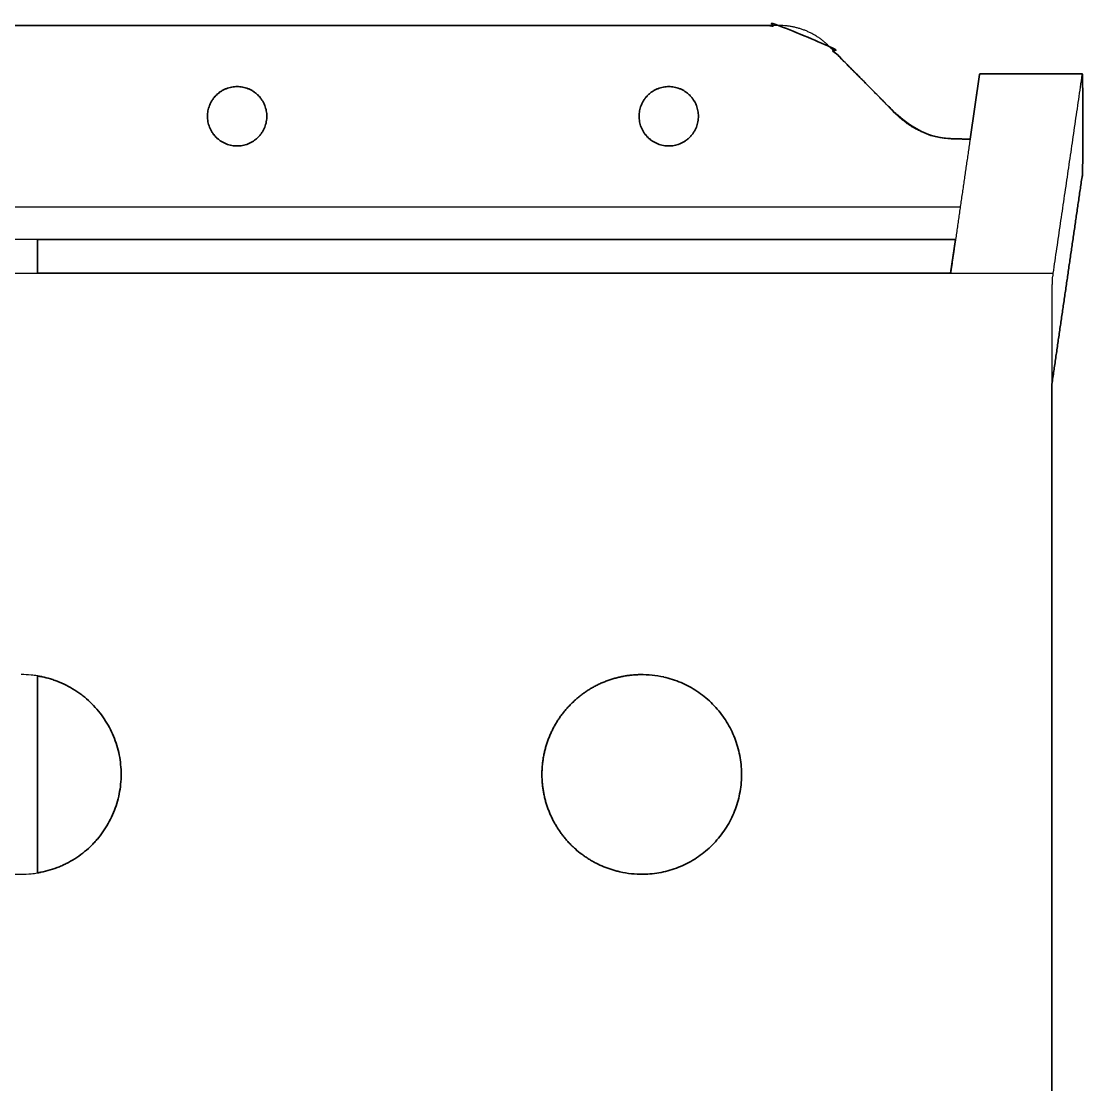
# Model space of a CAD drawing. Header units: millimetres. Extents: x 0 to 1859, y -873 to 750.
# Drawn here: x 407 to 603.8, y -676.4 to -479.4 of the extents above; entities that cross this region are included whole.
import ezdxf

# ---------------------------------------------------------------- set-up
doc = ezdxf.new("R2010")
doc.units = ezdxf.units.MM
doc.layers.add('Blocks', color=7, linetype='Continuous')
doc.layers.add('Blocks$Inner', color=7, linetype='Continuous', lineweight=25, true_color=0x007f00)
doc.layers.add('Blocks$Outline', color=7, linetype='Continuous', lineweight=35, true_color=0xff3f3f)

# ---------------------------------------------------------------- blocks, each defined once
blk = doc.blocks.new('Balcony Barstool Top')
at = {"layer": 'Blocks$Inner'}
blk.add_line((438.78, 82.02), (438.77, 82.03), dxfattribs=at)
for points, degree in [([(460.21, 202.73), (319.71, 202.73), (179.21, 202.73)], 2), ([(481.97, 186.21), (475.71, 192.54), (469.45, 198.87)], 2), ([(497.3, 193.64), (496.43, 187.65), (495.56, 181.66)], 2), ([(497.36, 193.78), (497.34, 193.78), (497.32, 193.7), (497.3, 193.64)], 3), ([(516.36, 193.78), (506.84, 193.78), (497.36, 193.78)], 2), ([(516.3, 193.64), (513.63, 175.24), (510.91, 156.85)], 2), ([(516.36, 193.78), (516.34, 193.77), (516.32, 193.69), (516.3, 193.64)], 3), ([(516.38, 193.73), (516.37, 193.78), (516.36, 193.78)], 2), ([(516.44, 184.62), (516.44, 186.5), (516.44, 190.77), (516.42, 192.46)], 3), ([(516.43, 176.66), (516.44, 178.49), (516.44, 182.74), (516.44, 184.62)], 3), ([(495.56, 181.66), (494.09, 181.71), (492.64, 181.76)], 2), ([(495.56, 181.66), (494.21, 172.39), (492.87, 163.11)], 2), ([(510.69, 136.01), (513.5, 155.35), (516.31, 174.68)], 2), ([(493.74, 169.11), (319.71, 169.11), (145.69, 169.11)], 2), ([(322.73, 163.11), (319.72, 163.11), (316.71, 163.11)], 2), ([(322.71, 163.11), (322.71, 159.99), (322.71, 156.85)], 2), ([(492.88, 163.11), (407.8, 163.11), (322.73, 163.11)], 2), ([(492.87, 163.11), (492.41, 159.98), (491.96, 156.85)], 2), ([(316.72, 156.85), (318.72, 156.85), (320.72, 156.85), (322.71, 156.85)], 3), ([(510.9, 156.85), (510.9, 156.67), (510.9, 156.48)], 2), ([(322.71, 82.23), (322.71, 63.98), (322.71, 45.72)], 2), ([(316.72, 45.72), (317.71, 45.56), (318.7, 45.48), (319.7, 45.48)], 3)]:
    blk.add_open_spline(points, degree=degree, dxfattribs=at)
for points, weights in [([(469.45, 198.87), (465.64, 202.73), (460.21, 202.73)], [1, 0.922783803362, 1]), ([(492.64, 181.76), (486.38, 181.76), (481.97, 186.21)], [1, 0.922783803363, 1])]:
    blk.add_rational_spline(points, weights, degree=2, dxfattribs=at)
for points, knots in [([(516.42, 192.46), (516.41, 193), (516.4, 193.33), (516.39, 193.63), (516.38, 193.69), (516.38, 193.73)], [23.51103, 23.51103, 23.51103, 23.51103, 25.538079, 25.538079, 26.637281, 26.637281, 26.637281, 26.637281]), ([(516.31, 174.68), (516.33, 174.74), (516.36, 174.82), (516.38, 175.06), (516.39, 175.19), (516.41, 175.7), (516.42, 176.09), (516.43, 176.66)], [0, 0, 0, 0, 3.235786, 3.235786, 5.076267, 5.076267, 7.103315, 7.103315, 7.103315, 7.103315]), ([(322.71, 156.85), (339.87, 156.85), (357.03, 156.85), (392.35, 156.85), (410.51, 156.85), (446.82, 156.85), (464.96, 156.85), (483.77, 156.85), (484.41, 156.85), (485.69, 156.85), (486.32, 156.85), (487.6, 156.85), (488.24, 156.85), (489.91, 156.85), (490.94, 156.85), (491.97, 156.85)], [194.314607, 194.314607, 194.314607, 194.314607, 245.817754, 245.817754, 300.328046, 300.328046, 354.838338, 354.838338, 356.761707, 356.761707, 358.685076, 358.685076, 360.608445, 360.608445, 363.694078, 363.694078, 363.694078, 363.694078]), ([(491.97, 156.85), (493.39, 156.85), (494.8, 156.85), (498.67, 156.85), (501.11, 156.85), (506.01, 156.85), (508.46, 156.85), (510.9, 156.85)], [363.694078, 363.694078, 363.694078, 363.694078, 367.943939, 367.943939, 375.279432, 375.279432, 382.614925, 382.614925, 382.614925, 382.614925]), ([(510.9, 156.48), (510.78, 156.02), (510.78, 155.96), (510.77, 155.78), (510.77, 155.66), (510.76, 155.36), (510.76, 155.19), (510.75, 154.78), (510.74, 154.55), (510.74, 154.03), (510.73, 153.75), (510.73, 153.13), (510.72, 152.8), (510.72, 152.1), (510.72, 151.73), (510.71, 150.95), (510.71, 150.54), (510.7, 149.69), (510.7, 149.26), (510.7, 148.36), (510.7, 147.9), (510.7, 146.97), (510.69, 146.49), (510.69, 145.54), (510.69, 145.05), (510.69, 143.47), (510.69, 142.65), (510.69, 140.73), (510.69, 139.78), (510.69, 136.9), (510.69, 134.98), (510.69, 129.23), (510.69, 125.39), (510.69, 117.72), (510.69, 113.88), (510.69, 106.21), (510.69, 102.38), (510.69, 94.7), (510.69, 90.87), (510.69, 83.2), (510.69, 79.36), (510.69, 71.69), (510.69, 67.85), (510.69, 60.18), (510.69, 56.34), (510.69, 48.67), (510.69, 44.84), (510.69, 37.17), (510.69, 33.33), (510.69, 25.66), (510.69, 21.82), (510.69, 14.15), (510.69, 10.31), (510.69, 2.64), (510.69, -1.19), (510.69, -8.87), (510.69, -12.7), (510.69, -20.37), (510.69, -24.21), (510.69, -31.88), (510.69, -35.72), (510.69, -43.39), (510.69, -47.23), (510.69, -54.9), (510.69, -58.73), (510.69, -66.4), (510.69, -70.24), (510.69, -77.91), (510.69, -81.75), (510.69, -89.42), (510.69, -93.26), (510.69, -100.93), (510.69, -104.76), (510.69, -112.44), (510.69, -116.27), (510.69, -123.94), (510.69, -127.78), (510.69, -132.03), (510.69, -132.58), (510.69, -133.54), (510.7, -134.01), (510.7, -134.94), (510.7, -135.4), (510.7, -136.3), (510.7, -136.74), (510.71, -137.58), (510.71, -137.99), (510.72, -138.77), (510.72, -139.14), (510.72, -139.85), (510.73, -140.18), (510.73, -140.79), (510.74, -141.07), (510.74, -141.59), (510.75, -141.82), (510.76, -142.23), (510.76, -142.41), (510.77, -142.71), (510.77, -142.82), (510.78, -143), (510.78, -143.06), (510.9, -143.9)], [382.859906, 382.859906, 382.859906, 382.859906, 384.135061, 384.135061, 385.410217, 385.410217, 386.685373, 386.685373, 387.960529, 387.960529, 389.235684, 389.235684, 390.51084, 390.51084, 391.785996, 391.785996, 393.061152, 393.061152, 394.336307, 394.336307, 395.611463, 395.611463, 396.886619, 396.886619, 398.161774, 398.161774, 401.077732, 401.077732, 403.99369, 403.99369, 409.825606, 409.825606, 421.489437, 421.489437, 433.153268, 433.153268, 444.8171, 444.8171, 456.480931, 456.480931, 468.144762, 468.144762, 479.808593, 479.808593, 491.472425, 491.472425, 503.136256, 503.136256, 514.800087, 514.800087, 526.463918, 526.463918, 538.12775, 538.12775, 549.791581, 549.791581, 561.455412, 561.455412, 573.119243, 573.119243, 584.783075, 584.783075, 596.446906, 596.446906, 608.110737, 608.110737, 619.774568, 619.774568, 631.4384, 631.4384, 643.102231, 643.102231, 654.766062, 654.766062, 666.429893, 666.429893, 678.093725, 678.093725, 679.36888, 679.36888, 680.644036, 680.644036, 681.919192, 681.919192, 683.194348, 683.194348, 684.469503, 684.469503, 685.744659, 685.744659, 687.019815, 687.019815, 688.294971, 688.294971, 689.570126, 689.570126, 690.845282, 690.845282, 692.120438, 692.120438, 693.395594, 693.395594, 693.395594, 693.395594]), ([(322.71, 82.23), (322.32, 82.3), (321.92, 82.35), (320.91, 82.45), (320.3, 82.48), (319.7, 82.48)], [59.059281, 59.059281, 59.059281, 59.059281, 60.264191, 60.264191, 62.087614, 62.087614, 62.087614, 62.087614]), ([(323.58, 82.07), (323.5, 82.09), (323.41, 82.1), (323.12, 82.16), (322.92, 82.2), (322.71, 82.23)], [58.1716963, 58.1716963, 58.1716963, 58.1716963, 58.4407679, 58.4407679, 59.059281, 59.059281, 59.059281, 59.059281]), ([(322.72, 45.73), (322.93, 45.76), (323.13, 45.8), (324.52, 46.07), (325.67, 46.42), (327.07, 47), (327.35, 47.13), (327.9, 47.39), (328.17, 47.52), (328.97, 47.95), (329.49, 48.27), (331, 49.27), (331.93, 50.04), (333.01, 51.11), (333.22, 51.33), (333.62, 51.79), (333.82, 52.01), (334.4, 52.72), (334.76, 53.2), (335.42, 54.2), (335.73, 54.72), (336.31, 55.79), (336.57, 56.34), (337.26, 58.03), (337.61, 59.18), (337.97, 60.95), (338.06, 61.55), (338.18, 62.77), (338.21, 63.38), (338.21, 65.19), (338.09, 66.39), (337.74, 68.17), (337.59, 68.77), (337.23, 69.93), (337.03, 70.5), (336.57, 71.61), (336.31, 72.15), (335.74, 73.22), (335.43, 73.74), (334.42, 75.26), (333.65, 76.2), (332.37, 77.48), (331.93, 77.88), (331.22, 78.46), (330.98, 78.65), (330.49, 79.01), (330.24, 79.19), (328.98, 80.03), (327.92, 80.6), (326.53, 81.18), (326.24, 81.29), (325.67, 81.49), (325.38, 81.59), (324.59, 81.83), (324.09, 81.96), (323.58, 82.07)], [123.220902, 123.220902, 123.220902, 123.220902, 123.839743, 123.839743, 127.475333, 127.475333, 128.384231, 128.384231, 129.293128, 129.293128, 131.110924, 131.110924, 134.746514, 134.746514, 135.655412, 135.655412, 136.56431, 136.56431, 138.382105, 138.382105, 140.1999, 140.1999, 142.017696, 142.017696, 145.653286, 145.653286, 147.471082, 147.471082, 149.288877, 149.288877, 152.924468, 152.924468, 154.742263, 154.742263, 156.560058, 156.560058, 158.377853, 158.377853, 160.195649, 160.195649, 163.831239, 163.831239, 165.649035, 165.649035, 166.557932, 166.557932, 167.46683, 167.46683, 171.102421, 171.102421, 172.011318, 172.011318, 172.920216, 172.920216, 174.46977, 174.46977, 174.46977, 174.46977]), ([(434.45, 82.48), (434.21, 82.47), (433.97, 82.46), (433.48, 82.44), (433.22, 82.42), (432.7, 82.37), (432.44, 82.34), (431.93, 82.27), (431.67, 82.23), (431.16, 82.14), (430.9, 82.08), (430.39, 81.97), (430.13, 81.91), (429.63, 81.77), (429.38, 81.7), (428.89, 81.54), (428.64, 81.46), (428.15, 81.28), (427.91, 81.19), (427.43, 80.99), (427.19, 80.89), (426.72, 80.67), (426.49, 80.55), (426.03, 80.32), (425.8, 80.19), (425.35, 79.94), (425.12, 79.8), (424.68, 79.53), (424.45, 79.38), (424.03, 79.09), (423.81, 78.93), (423.4, 78.62), (423.19, 78.46), (422.79, 78.13), (422.6, 77.96), (422.21, 77.62), (422.02, 77.44), (421.65, 77.08), (421.46, 76.9), (421.11, 76.52), (420.93, 76.33), (420.59, 75.94), (420.42, 75.73), (420.09, 75.33), (419.93, 75.11), (419.63, 74.7), (419.47, 74.48), (419.19, 74.05), (419.05, 73.83), (418.78, 73.39), (418.65, 73.16), (418.4, 72.71), (418.28, 72.48), (418.04, 72.02), (417.93, 71.78), (417.72, 71.31), (417.62, 71.07), (417.43, 70.59), (417.33, 70.34), (417.16, 69.85), (417.08, 69.59), (416.93, 69.1), (416.86, 68.85), (416.73, 68.35), (416.67, 68.09), (416.56, 67.59), (416.51, 67.33), (416.42, 66.82), (416.39, 66.56), (416.32, 66.05), (416.29, 65.79), (416.25, 65.28), (416.23, 65.01), (416.21, 64.5), (416.21, 64.23), (416.21, 63.71), (416.21, 63.44), (416.23, 62.93), (416.25, 62.66), (416.3, 62.15), (416.32, 61.89), (416.39, 61.38), (416.43, 61.12), (416.51, 60.61), (416.56, 60.36), (416.67, 59.85), (416.73, 59.6), (416.86, 59.1), (416.93, 58.84), (417.08, 58.35), (417.17, 58.09), (417.34, 57.61), (417.43, 57.36), (417.62, 56.88), (417.73, 56.63), (417.94, 56.16), (418.05, 55.93), (418.28, 55.46), (418.4, 55.23), (418.65, 54.78), (418.78, 54.56), (419.05, 54.12), (419.19, 53.9), (419.48, 53.47), (419.63, 53.25), (419.94, 52.83), (420.1, 52.62), (420.42, 52.22), (420.59, 52.01), (420.93, 51.62), (421.11, 51.43), (421.47, 51.05), (421.65, 50.87), (422.02, 50.51), (422.21, 50.33), (422.79, 49.82), (423.19, 49.49), (423.82, 49.02), (424.03, 48.87), (424.46, 48.58), (424.68, 48.43), (425.12, 48.15), (425.35, 48.02), (425.8, 47.76), (426.03, 47.64), (426.72, 47.28), (427.19, 47.06), (428.15, 46.67), (428.64, 46.49), (429.38, 46.26), (429.63, 46.19), (430.13, 46.05), (430.39, 45.99), (430.64, 45.93)], [4.371542, 4.371542, 4.371542, 4.371542, 5.088095, 5.088095, 5.869569, 5.869569, 6.651044, 6.651044, 7.432518, 7.432518, 8.213993, 8.213993, 8.995489, 8.995489, 9.776985, 9.776985, 10.558481, 10.558481, 11.339977, 11.339977, 12.121473, 12.121473, 12.902969, 12.902969, 13.684466, 13.684466, 14.465962, 14.465962, 15.247128, 15.247128, 16.028294, 16.028294, 16.809461, 16.809461, 17.590627, 17.590627, 18.371793, 18.371793, 19.152959, 19.152959, 19.934125, 19.934125, 20.715292, 20.715292, 21.495958, 21.495958, 22.276623, 22.276623, 23.057289, 23.057289, 23.837955, 23.837955, 24.618621, 24.618621, 25.399287, 25.399287, 26.179953, 26.179953, 26.960619, 26.960619, 27.740914, 27.740914, 28.52121, 28.52121, 29.301505, 29.301505, 30.081801, 30.081801, 30.862097, 30.862097, 31.642392, 31.642392, 32.422688, 32.422688, 33.202983, 33.202983, 33.983092, 33.983092, 34.7632, 34.7632, 35.543309, 35.543309, 36.323417, 36.323417, 37.103526, 37.103526, 37.883635, 37.883635, 38.663743, 38.663743, 39.443852, 39.443852, 40.223952, 40.223952, 41.004051, 41.004051, 41.784151, 41.784151, 42.564251, 42.564251, 43.344351, 43.344351, 44.124451, 44.124451, 44.904551, 44.904551, 45.684651, 45.684651, 46.46492, 46.46492, 47.245189, 47.245189, 48.025459, 48.025459, 48.805728, 48.805728, 50.366266, 50.366266, 51.146536, 51.146536, 51.926805, 51.926805, 52.707428, 52.707428, 53.488051, 53.488051, 55.049297, 55.049297, 56.610543, 56.610543, 57.391166, 57.391166, 58.171789, 58.171789, 58.171789, 58.171789]), ([(438.77, 82.03), (438.06, 82.19), (437.34, 82.3), (435.89, 82.45), (435.17, 82.49), (434.45, 82.48)], [0.007485, 0.007485, 0.007485, 0.007485, 2.185771, 2.185771, 4.371542, 4.371542, 4.371542, 4.371542]), ([(434.96, 45.48), (436.09, 45.5), (437.22, 45.62), (439.41, 46.05), (440.48, 46.37), (442.04, 46.98), (442.55, 47.22), (443.56, 47.72), (444.05, 48), (445.47, 48.89), (446.35, 49.56), (447.6, 50.7), (448, 51.1), (448.75, 51.93), (449.11, 52.36), (450.12, 53.69), (450.71, 54.63), (451.48, 56.14), (451.71, 56.66), (452.12, 57.7), (452.3, 58.23), (452.77, 59.83), (452.99, 60.93), (453.22, 63.18), (453.24, 64.3), (453.11, 65.97), (453.04, 66.52), (452.85, 67.63), (452.73, 68.18), (452.3, 69.81), (451.91, 70.86), (451.2, 72.38), (450.94, 72.87), (450.37, 73.84), (450.06, 74.31), (449.08, 75.68), (448.35, 76.52), (447.14, 77.69), (446.72, 78.06), (445.84, 78.76), (445.39, 79.09), (443.99, 80.02), (443.01, 80.55), (441.47, 81.21), (440.94, 81.41), (439.87, 81.75), (439.32, 81.9), (438.78, 82.02)], [62.534792, 62.534792, 62.534792, 62.534792, 65.901246, 65.901246, 69.267701, 69.267701, 70.950928, 70.950928, 72.634155, 72.634155, 76.00061, 76.00061, 77.683837, 77.683837, 79.367064, 79.367064, 82.733519, 82.733519, 84.416746, 84.416746, 86.099973, 86.099973, 89.466428, 89.466428, 92.832882, 92.832882, 94.516109, 94.516109, 96.199337, 96.199337, 99.565791, 99.565791, 101.249018, 101.249018, 102.932246, 102.932246, 106.2987, 106.2987, 107.981928, 107.981928, 109.665155, 109.665155, 113.031609, 113.031609, 114.714837, 114.714837, 116.398064, 116.398064, 116.398064, 116.398064]), ([(319.7, 45.48), (320.31, 45.48), (320.92, 45.51), (321.93, 45.61), (322.33, 45.66), (322.72, 45.73)], [120.204152, 120.204152, 120.204152, 120.204152, 122.021947, 122.021947, 123.220902, 123.220902, 123.220902, 123.220902]), ([(430.64, 45.93), (431.35, 45.77), (432.07, 45.65), (433.51, 45.5), (434.23, 45.47), (434.96, 45.48)], [58.171789, 58.171789, 58.171789, 58.171789, 60.35329, 60.35329, 62.534792, 62.534792, 62.534792, 62.534792])]:
    blk.add_open_spline(points, degree=3, knots=knots, dxfattribs=at)
for points, weights, knots in [([(359.71, 180.42), (354.21, 180.42), (354.21, 185.92), (354.21, 191.42), (359.71, 191.42)], [1, 0.707106781187, 1, 0.707106781187, 1], [1.570796, 1.570796, 1.570796, 3.141593, 3.141593, 4.712389, 4.712389, 4.712389]), ([(359.71, 191.42), (365.21, 191.42), (365.21, 185.92), (365.21, 180.42), (359.71, 180.42)], [1, 0.707106781187, 1, 0.707106781187, 1], [4.712389, 4.712389, 4.712389, 6.283185, 6.283185, 7.853982, 7.853982, 7.853982]), ([(439.71, 180.42), (434.21, 180.42), (434.21, 185.92), (434.21, 191.42), (439.71, 191.42)], [1, 0.707106781186, 1, 0.707106781186, 1], [4.712389, 4.712389, 4.712389, 6.283185, 6.283185, 7.853982, 7.853982, 7.853982]), ([(439.71, 191.42), (445.21, 191.42), (445.21, 185.92), (445.21, 180.42), (439.71, 180.42)], [1, 0.707106781186, 1, 0.707106781186, 1], [7.853982, 7.853982, 7.853982, 9.424778, 9.424778, 10.995574, 10.995574, 10.995574])]:
    blk.add_rational_spline(points, weights, degree=2, knots=knots, dxfattribs=at)
at = {"layer": 'Blocks$Outline'}
for points in [[(497.3, 193.64), (495.56, 181.66)], [(322.71, 156.85), (322.71, 163.11)], [(322.71, 163.11), (322.73, 163.11), (492.87, 163.11)], [(492.87, 163.11), (491.96, 156.85)], [(322.71, 45.72), (322.71, 82.23)]]:
    blk.add_lwpolyline(points, dxfattribs=at)
for points, weights, knots in [([(495.56, 181.66), (494.09, 181.71), (492.64, 181.76), (486.38, 181.76), (481.97, 186.21), (475.71, 192.54), (469.45, 198.87), (465.64, 202.73), (460.21, 202.73), (319.71, 202.73), (179.21, 202.73), (173.79, 202.73), (169.97, 198.87), (163.71, 192.54), (157.45, 186.21), (153.05, 181.76), (146.79, 181.76), (145.32, 181.71), (143.86, 181.66)], [1, 1, 1, 0.922783803363, 1, 1, 1, 0.922783803362, 1, 1, 1, 0.922783803363, 1, 1, 1, 0.922783803363, 1, 1, 1], [0.090306, 0.090306, 0.090306, 3, 3, 3.791105, 3.791105, 21.594182, 21.594182, 22.385287, 22.385287, 303.381447, 303.381447, 304.172552, 304.172552, 321.975629, 321.975629, 322.766734, 322.766734, 325.690265, 325.690265, 325.690265]), ([(359.71, 180.42), (354.21, 180.42), (354.21, 185.92), (354.21, 191.42), (359.71, 191.42), (365.21, 191.42), (365.21, 185.92), (365.21, 180.42), (359.71, 180.42)], [1, 0.707106781187, 1, 0.707106781187, 1, 0.707106781187, 1, 0.707106781187, 1], [1.570796, 1.570796, 1.570796, 3.141593, 3.141593, 4.712389, 4.712389, 6.283185, 6.283185, 7.853982, 7.853982, 7.853982]), ([(439.71, 180.42), (434.21, 180.42), (434.21, 185.92), (434.21, 191.42), (439.71, 191.42), (445.21, 191.42), (445.21, 185.92), (445.21, 180.42), (439.71, 180.42)], [1, 0.707106781186, 1, 0.707106781186, 1, 0.707106781186, 1, 0.707106781186, 1], [4.712389, 4.712389, 4.712389, 6.283185, 6.283185, 7.853982, 7.853982, 9.424778, 9.424778, 10.995574, 10.995574, 10.995574])]:
    blk.add_rational_spline(points, weights, degree=2, knots=knots, dxfattribs=at)
for points, knots in [([(516.36, 193.78), (510.01, 193.78), (503.68, 193.78), (497.36, 193.78), (497.34, 193.78), (497.32, 193.7), (497.3, 193.64)], [5.80918, 5.80918, 5.80918, 5.80918, 24.778447, 24.778447, 24.778447, 27.620568, 27.620568, 27.620568, 27.620568]), ([(516.31, 174.68), (516.33, 174.74), (516.36, 174.82), (516.38, 175.06), (516.39, 175.19), (516.41, 175.7), (516.42, 176.09), (516.43, 176.66), (516.44, 178.49), (516.44, 182.74), (516.44, 184.62), (516.44, 186.5), (516.44, 190.77), (516.42, 192.46), (516.41, 193), (516.4, 193.33), (516.39, 193.63), (516.38, 193.69), (516.38, 193.73), (516.37, 193.76), (516.36, 193.77), (516.36, 193.78), (516.36, 193.78), (516.36, 193.78)], [19.000001, 19.000001, 19.000001, 19.000001, 22.235787, 22.235787, 24.076269, 24.076269, 26.103316, 26.103316, 26.103316, 34.30717, 34.30717, 34.30717, 42.511031, 42.511031, 42.511031, 44.53808, 44.53808, 45.637282, 45.637282, 45.637282, 46.6029, 46.60997, 46.633106, 46.633106, 46.633106, 46.633106]), ([(491.96, 156.85), (490.93, 156.85), (489.91, 156.85), (488.24, 156.85), (487.6, 156.85), (486.32, 156.85), (485.69, 156.85), (484.41, 156.85), (483.77, 156.85), (464.96, 156.85), (446.82, 156.85), (410.51, 156.85), (392.35, 156.85), (357.03, 156.85), (339.87, 156.85), (322.71, 156.85)], [-363.876465, -363.876465, -363.876465, -363.876465, -360.802645, -360.802645, -358.879276, -358.879276, -356.955907, -356.955907, -355.032538, -355.032538, -300.522246, -300.522246, -246.011954, -246.011954, -194.508807, -194.508807, -194.508807, -194.508807]), ([(510.69, -123.16), (510.69, -122.14), (510.69, -121.13), (510.69, -116.27), (510.69, -112.44), (510.69, -104.76), (510.69, -100.93), (510.69, -93.26), (510.69, -89.42), (510.69, -81.75), (510.69, -77.91), (510.69, -70.24), (510.69, -66.4), (510.69, -58.73), (510.69, -54.9), (510.69, -47.23), (510.69, -43.39), (510.69, -35.72), (510.69, -31.88), (510.69, -24.21), (510.69, -20.37), (510.69, -12.7), (510.69, -8.87), (510.69, -1.19), (510.69, 2.64), (510.69, 10.31), (510.69, 14.15), (510.69, 21.82), (510.69, 25.66), (510.69, 33.33), (510.69, 37.17), (510.69, 44.84), (510.69, 48.67), (510.69, 56.34), (510.69, 60.18), (510.69, 67.85), (510.69, 71.69), (510.69, 79.36), (510.69, 83.2), (510.69, 90.87), (510.69, 94.7), (510.69, 102.38), (510.69, 106.21), (510.69, 113.88), (510.69, 117.72), (510.69, 125.39), (510.69, 129.23), (510.69, 134.05), (510.69, 135.03), (510.69, 136.01)], [38.69631, 38.69631, 38.69631, 38.69631, 41.792174, 41.792174, 53.456005, 53.456005, 65.119837, 65.119837, 76.783668, 76.783668, 88.447499, 88.447499, 100.11133, 100.11133, 111.775162, 111.775162, 123.438993, 123.438993, 135.102824, 135.102824, 146.766656, 146.766656, 158.430487, 158.430487, 170.094318, 170.094318, 181.758149, 181.758149, 193.421981, 193.421981, 205.085812, 205.085812, 216.749643, 216.749643, 228.413474, 228.413474, 240.077306, 240.077306, 251.741137, 251.741137, 263.404968, 263.404968, 275.068799, 275.068799, 286.732631, 286.732631, 298.396462, 298.396462, 301.388063, 301.388063, 301.388063, 301.388063]), ([(322.71, 82.23), (322.92, 82.2), (323.12, 82.16), (323.41, 82.1), (323.5, 82.09), (323.58, 82.07)], [-59.059281, -59.059281, -59.059281, -59.059281, -58.4407679, -58.4407679, -58.1716963, -58.1716963, -58.1716963, -58.1716963]), ([(323.58, 82.07), (324.09, 81.96), (324.59, 81.83), (325.38, 81.59), (325.67, 81.49), (326.24, 81.29), (326.53, 81.18), (327.92, 80.6), (328.98, 80.03), (330.24, 79.19), (330.49, 79.01), (330.98, 78.65), (331.22, 78.46), (331.93, 77.88), (332.37, 77.48), (333.65, 76.2), (334.42, 75.26), (335.43, 73.74), (335.74, 73.22), (336.31, 72.15), (336.57, 71.61), (337.03, 70.5), (337.23, 69.93), (337.59, 68.77), (337.74, 68.17), (338.09, 66.39), (338.21, 65.19), (338.21, 63.38), (338.18, 62.77), (338.06, 61.55), (337.97, 60.95), (337.61, 59.18), (337.26, 58.03), (336.57, 56.34), (336.31, 55.79), (335.73, 54.72), (335.42, 54.2), (334.76, 53.2), (334.4, 52.72), (333.82, 52.01), (333.62, 51.79), (333.22, 51.33), (333.01, 51.11), (331.93, 50.04), (331, 49.27), (329.49, 48.27), (328.97, 47.95), (328.17, 47.52), (327.9, 47.39), (327.35, 47.13), (327.07, 47), (325.67, 46.42), (324.52, 46.07), (323.13, 45.8), (322.93, 45.76), (322.72, 45.73), (322.72, 45.72), (322.72, 45.72), (322.71, 45.72)], [-174.46977, -174.46977, -174.46977, -174.46977, -172.920216, -172.920216, -172.011318, -172.011318, -171.102421, -171.102421, -167.46683, -167.46683, -166.557932, -166.557932, -165.649035, -165.649035, -163.831239, -163.831239, -160.195649, -160.195649, -158.377853, -158.377853, -156.560058, -156.560058, -154.742263, -154.742263, -152.924468, -152.924468, -149.288877, -149.288877, -147.471082, -147.471082, -145.653286, -145.653286, -142.017696, -142.017696, -140.1999, -140.1999, -138.382105, -138.382105, -136.56431, -136.56431, -135.655412, -135.655412, -134.746514, -134.746514, -131.110924, -131.110924, -129.293128, -129.293128, -128.384231, -128.384231, -127.475333, -127.475333, -123.839743, -123.839743, -123.220902, -123.220902, -123.220902, -123.21066, -123.21066, -123.21066, -123.21066]), ([(438.77, 82.03), (438.77, 82.03), (438.77, 82.03), (438.78, 82.02), (439.32, 81.9), (439.87, 81.75), (440.94, 81.41), (441.47, 81.21), (443.01, 80.55), (443.99, 80.02), (445.39, 79.09), (445.84, 78.76), (446.72, 78.06), (447.14, 77.69), (448.35, 76.52), (449.08, 75.68), (450.06, 74.31), (450.37, 73.84), (450.94, 72.87), (451.2, 72.38), (451.91, 70.86), (452.3, 69.81), (452.73, 68.18), (452.85, 67.63), (453.04, 66.52), (453.11, 65.97), (453.24, 64.3), (453.22, 63.18), (452.99, 60.93), (452.77, 59.83), (452.3, 58.23), (452.12, 57.7), (451.71, 56.66), (451.48, 56.14), (450.71, 54.63), (450.12, 53.69), (449.11, 52.36), (448.75, 51.93), (448, 51.1), (447.6, 50.7), (446.35, 49.56), (445.47, 48.89), (444.05, 48), (443.56, 47.72), (442.55, 47.22), (442.04, 46.98), (440.48, 46.37), (439.41, 46.05), (437.22, 45.62), (436.09, 45.5), (434.96, 45.48), (434.23, 45.47), (433.51, 45.5), (432.07, 45.65), (431.35, 45.77), (430.64, 45.93), (430.39, 45.99), (430.13, 46.05), (429.63, 46.19), (429.38, 46.26), (428.64, 46.49), (428.15, 46.67), (427.19, 47.06), (426.72, 47.28), (426.03, 47.64), (425.8, 47.76), (425.35, 48.02), (425.12, 48.15), (424.68, 48.43), (424.46, 48.58), (424.03, 48.87), (423.82, 49.02), (423.19, 49.49), (422.79, 49.82), (422.21, 50.33), (422.02, 50.51), (421.65, 50.87), (421.47, 51.05), (421.11, 51.43), (420.93, 51.62), (420.59, 52.01), (420.42, 52.22), (420.1, 52.62), (419.94, 52.83), (419.63, 53.25), (419.48, 53.47), (419.19, 53.9), (419.05, 54.12), (418.78, 54.56), (418.65, 54.78), (418.4, 55.23), (418.28, 55.46), (418.05, 55.93), (417.94, 56.16), (417.73, 56.63), (417.62, 56.88), (417.43, 57.36), (417.34, 57.61), (417.17, 58.09), (417.08, 58.35), (416.93, 58.84), (416.86, 59.1), (416.73, 59.6), (416.67, 59.85), (416.56, 60.36), (416.51, 60.61), (416.43, 61.12), (416.39, 61.38), (416.32, 61.89), (416.3, 62.15), (416.25, 62.66), (416.23, 62.93), (416.21, 63.44), (416.21, 63.71), (416.21, 64.23), (416.21, 64.5), (416.23, 65.01), (416.25, 65.28), (416.29, 65.79), (416.32, 66.05), (416.39, 66.56), (416.42, 66.82), (416.51, 67.33), (416.56, 67.59), (416.67, 68.09), (416.73, 68.35), (416.86, 68.85), (416.93, 69.1), (417.08, 69.59), (417.16, 69.85), (417.33, 70.34), (417.43, 70.59), (417.62, 71.07), (417.72, 71.31), (417.93, 71.78), (418.04, 72.02), (418.28, 72.48), (418.4, 72.71), (418.65, 73.16), (418.78, 73.39), (419.05, 73.83), (419.19, 74.05), (419.47, 74.48), (419.63, 74.7), (419.93, 75.11), (420.09, 75.33), (420.42, 75.73), (420.59, 75.94), (420.93, 76.33), (421.11, 76.52), (421.46, 76.9), (421.65, 77.08), (422.02, 77.44), (422.21, 77.62), (422.6, 77.96), (422.79, 78.13), (423.19, 78.46), (423.4, 78.62), (423.81, 78.93), (424.03, 79.09), (424.45, 79.38), (424.68, 79.53), (425.12, 79.8), (425.35, 79.94), (425.8, 80.19), (426.03, 80.32), (426.49, 80.55), (426.72, 80.67), (427.19, 80.89), (427.43, 80.99), (427.91, 81.19), (428.15, 81.28), (428.64, 81.46), (428.89, 81.54), (429.38, 81.7), (429.63, 81.77), (430.13, 81.91), (430.39, 81.97), (430.9, 82.08), (431.16, 82.14), (431.67, 82.23), (431.93, 82.27), (432.44, 82.34), (432.7, 82.37), (433.22, 82.42), (433.48, 82.44), (433.97, 82.46), (434.21, 82.47), (434.45, 82.48), (435.17, 82.49), (435.89, 82.45), (437.34, 82.3), (438.06, 82.19), (438.77, 82.03)], [-116.405536, -116.405536, -116.405536, -116.405536, -116.398064, -116.398064, -116.398064, -114.714837, -114.714837, -113.031609, -113.031609, -109.665155, -109.665155, -107.981928, -107.981928, -106.2987, -106.2987, -102.932246, -102.932246, -101.249018, -101.249018, -99.565791, -99.565791, -96.199337, -96.199337, -94.516109, -94.516109, -92.832882, -92.832882, -89.466428, -89.466428, -86.099973, -86.099973, -84.416746, -84.416746, -82.733519, -82.733519, -79.367064, -79.367064, -77.683837, -77.683837, -76.00061, -76.00061, -72.634155, -72.634155, -70.950928, -70.950928, -69.267701, -69.267701, -65.901246, -65.901246, -62.534792, -62.534792, -62.534792, -60.35329, -60.35329, -58.171789, -58.171789, -58.171789, -57.391166, -57.391166, -56.610543, -56.610543, -55.049297, -55.049297, -53.488051, -53.488051, -52.707428, -52.707428, -51.926805, -51.926805, -51.146536, -51.146536, -50.366266, -50.366266, -48.805728, -48.805728, -48.025459, -48.025459, -47.245189, -47.245189, -46.46492, -46.46492, -45.684651, -45.684651, -44.904551, -44.904551, -44.124451, -44.124451, -43.344351, -43.344351, -42.564251, -42.564251, -41.784151, -41.784151, -41.004051, -41.004051, -40.223952, -40.223952, -39.443852, -39.443852, -38.663743, -38.663743, -37.883635, -37.883635, -37.103526, -37.103526, -36.323417, -36.323417, -35.543309, -35.543309, -34.7632, -34.7632, -33.983092, -33.983092, -33.202983, -33.202983, -32.422688, -32.422688, -31.642392, -31.642392, -30.862097, -30.862097, -30.081801, -30.081801, -29.301505, -29.301505, -28.52121, -28.52121, -27.740914, -27.740914, -26.960619, -26.960619, -26.179953, -26.179953, -25.399287, -25.399287, -24.618621, -24.618621, -23.837955, -23.837955, -23.057289, -23.057289, -22.276623, -22.276623, -21.495958, -21.495958, -20.715292, -20.715292, -19.934125, -19.934125, -19.152959, -19.152959, -18.371793, -18.371793, -17.590627, -17.590627, -16.809461, -16.809461, -16.028294, -16.028294, -15.247128, -15.247128, -14.465962, -14.465962, -13.684466, -13.684466, -12.902969, -12.902969, -12.121473, -12.121473, -11.339977, -11.339977, -10.558481, -10.558481, -9.776985, -9.776985, -8.995489, -8.995489, -8.213993, -8.213993, -7.432518, -7.432518, -6.651044, -6.651044, -5.869569, -5.869569, -5.088095, -5.088095, -4.371542, -4.371542, -4.371542, -2.185771, -2.185771, -0.007485, -0.007485, -0.007485, -0.007485])]:
    blk.add_open_spline(points, degree=3, knots=knots, dxfattribs=at)
blk.add_open_spline([(510.69, 136.01), (513.5, 155.35), (516.31, 174.68)], degree=2, dxfattribs=at)

msp = doc.modelspace()

# ---------------------------------------------------------------- block references
at = {"layer": 'Blocks'}
msp.add_blockref('Balcony Barstool Top', (87.31, -682.89), dxfattribs=at)

doc.saveas('drawing.dxf')
